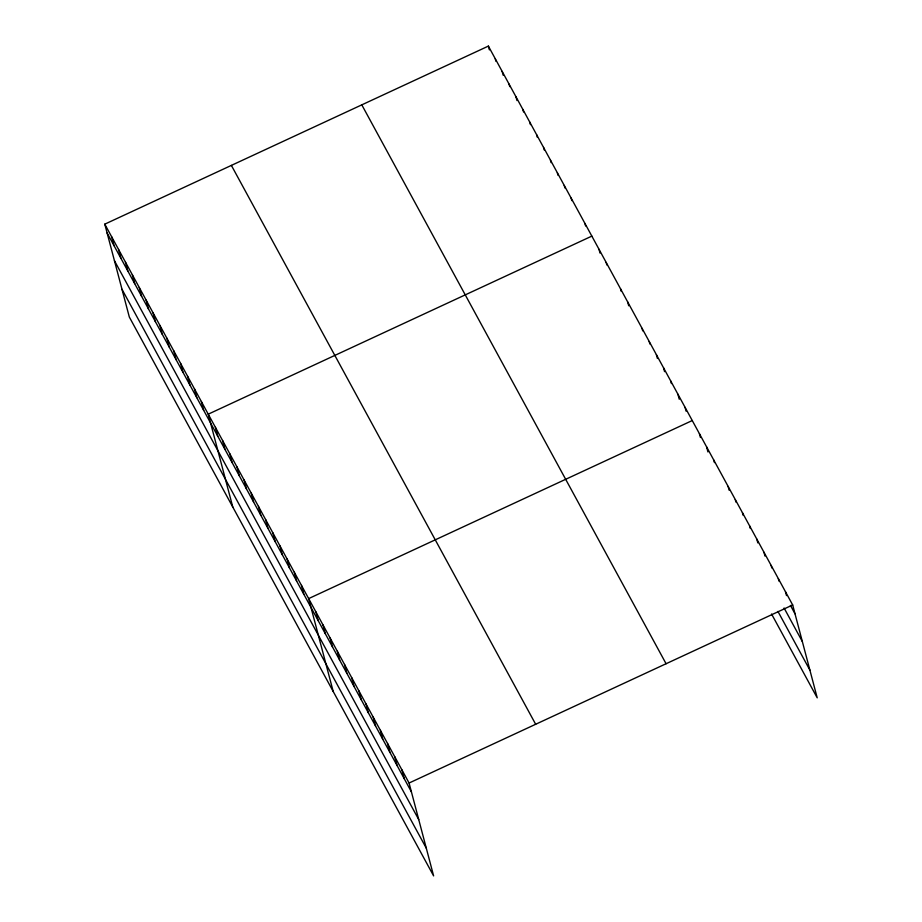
<?xml version="1.0" encoding="UTF-8"?>
<svg xmlns="http://www.w3.org/2000/svg" width="922" height="922" viewBox="0 0 922 922"><rect width="100%" height="100%" fill="white"/><g stroke="black" fill="none" stroke-linecap="round" stroke-linejoin="round"><path stroke-width="1.38" d="M104.785 224.161L409.08 783.032L433.617 875.9L129.322 317.03L104.785 224.161L488.383 46.1L792.678 604.97L817.215 697.839L771.564 614.006M591.843 236.113L208.245 414.174L232.782 507.042M692.261 420.547L308.663 598.597L333.199 691.477M409.08 783.032L792.678 604.97M790.442 605.42L795.006 613.798M784.08 608.001L802.336 641.539M777.938 611.424L809.885 670.11M361.793 104.854L666.087 663.736M231.376 165.395L535.67 724.266M107.125 232.989L411.408 791.86M114.443 260.719L418.738 819.589M121.992 289.301L426.287 848.171M785.498 591.797L786.501 595.577M778.329 578.624L778.998 581.148M771.161 565.451L771.829 567.975M763.981 552.278L764.983 556.058M756.812 539.105L757.815 542.885M749.644 525.932L750.301 528.456M742.464 512.759L743.132 515.283M735.295 499.586L735.963 502.11M728.126 486.413L729.118 490.193M713.778 460.066L714.446 462.59M706.609 446.893L707.935 451.941M699.429 433.72L700.432 437.501M685.081 407.374L686.083 411.154M677.912 394.201L679.249 399.249M670.743 381.028L671.412 383.552M663.563 367.855L664.566 371.635M656.395 354.682L657.398 358.462M649.226 341.509L649.895 344.021M642.046 328.336L642.715 330.848M627.709 301.978L628.7 305.77M620.529 288.805L621.197 291.329M606.192 262.459L606.849 264.983M599.012 249.286L600.015 253.077M584.94 223.447L585.608 225.971M571.156 198.115L571.813 200.639M564.252 185.449L564.921 187.973M557.361 172.783L558.017 175.295M550.457 160.105L551.125 162.629M543.565 147.439L544.234 149.963M536.662 134.773L537.33 137.297M529.77 122.107L530.438 124.631M522.866 109.441L523.535 111.965M515.974 96.775L516.977 100.556M509.071 84.098L509.739 86.622M502.179 71.432L503.182 75.224M495.275 58.766L495.944 61.29M488.383 46.1L489.386 49.88M401.911 769.858L404.239 778.687M394.731 756.685L397.071 765.514M387.563 743.512L389.891 752.34M380.394 730.339L382.722 739.167M373.214 717.166L375.554 725.994M366.046 703.993L368.374 712.821M358.877 690.82L361.205 699.648M351.697 677.647L354.036 686.475M344.528 664.474L346.856 673.302M337.348 651.301L339.688 660.129M330.18 638.128L332.519 646.956M323.011 624.955L325.339 633.783M315.831 611.782L318.171 620.61M301.494 585.424L303.822 594.264M294.314 572.251L296.654 581.091M287.145 559.078L289.473 567.917M279.977 545.905L282.305 554.744M272.797 532.732L275.136 541.571M265.628 519.559L267.956 528.398M258.46 506.385L260.788 515.214M251.28 493.212L253.619 502.041M244.111 480.039L246.439 488.867M236.942 466.866L239.271 475.694M229.762 453.693L232.102 462.521M222.594 440.52L224.922 449.348M215.425 427.347L217.753 436.175M201.353 401.508L203.681 410.336M194.45 388.842L196.789 397.67M187.558 376.176L189.886 385.004M180.654 363.498L182.994 372.338M173.762 350.833L176.09 359.661M166.859 338.167L169.199 346.995M159.967 325.501L162.295 334.329M153.064 312.835L155.403 321.663M146.172 300.169L148.5 308.997M139.28 287.503L141.608 296.331M132.376 274.825L134.716 283.665M125.484 262.159L127.812 270.987M118.581 249.493L120.92 258.321M111.689 236.827L114.017 245.655"/></g></svg>
